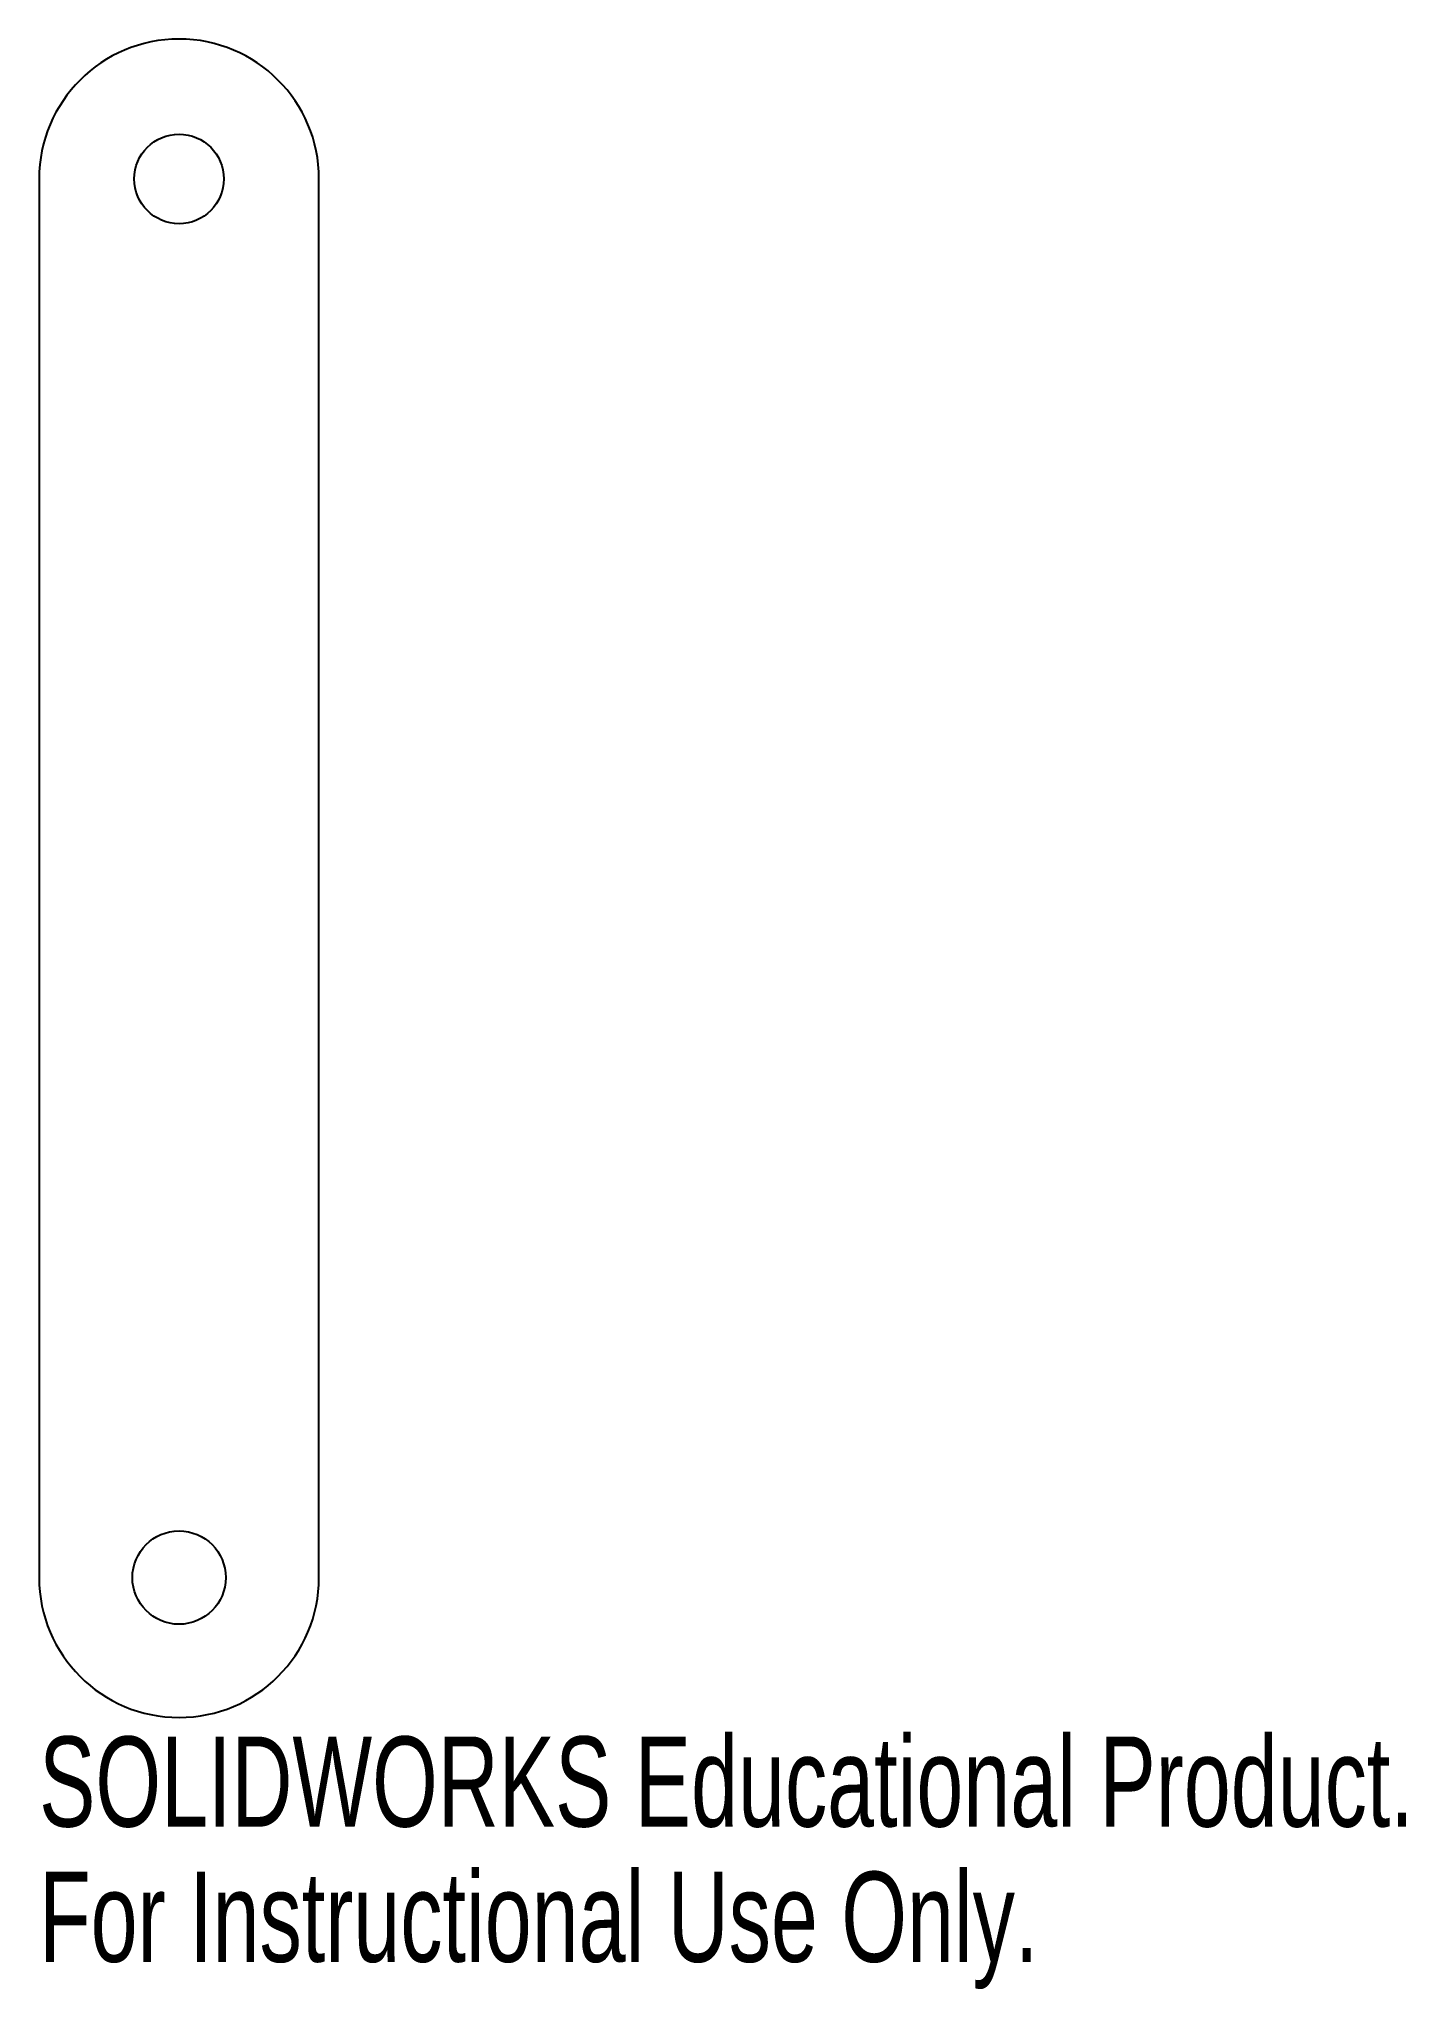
# Model space of a CAD drawing. Header units: millimetres. Extents: x 186 to 259, y 38 to 143.
import ezdxf

# ---------------------------------------------------------------- set-up
doc = ezdxf.new("R2010")
doc.units = ezdxf.units.MM
doc.styles.add('SLDTEXTSTYLE0', font='TXT', dxfattribs={"width": 0.7})

msp = doc.modelspace()

# ---------------------------------------------------------------- linework, layer by layer
at = {"color": 7, "linetype": 'Continuous', "lineweight": 25}
for p, q in [((185.83, 135.53), (185.83, 60.53)), ((200.83, 60.53), (200.83, 135.53))]:
    msp.add_line(p, q, dxfattribs=at)
for centre, radius in [((193.33, 135.53), 2.4), ((193.33, 60.53), 2.5)]:
    msp.add_circle(centre, radius, dxfattribs=at)
for centre, start, end in [((193.33, 135.53), 0, 180), ((193.33, 60.53), 180, 0)]:
    msp.add_arc(centre, 7.5, start, end, dxfattribs=at)

# ---------------------------------------------------------------- texts
at = {"color": 7, "linetype": 'Continuous', "char_height": 4.8336, "attachment_point": 1, "style": 'SLDTEXTSTYLE0'}
for s, insert in [('SOLIDWORKS Educational Product.', (185.83, 52.01)), ('For Instructional Use Only.', (185.83, 44.76))]:
    msp.add_mtext(s, dxfattribs=dict(at, insert=insert))

doc.saveas('drawing.dxf')
